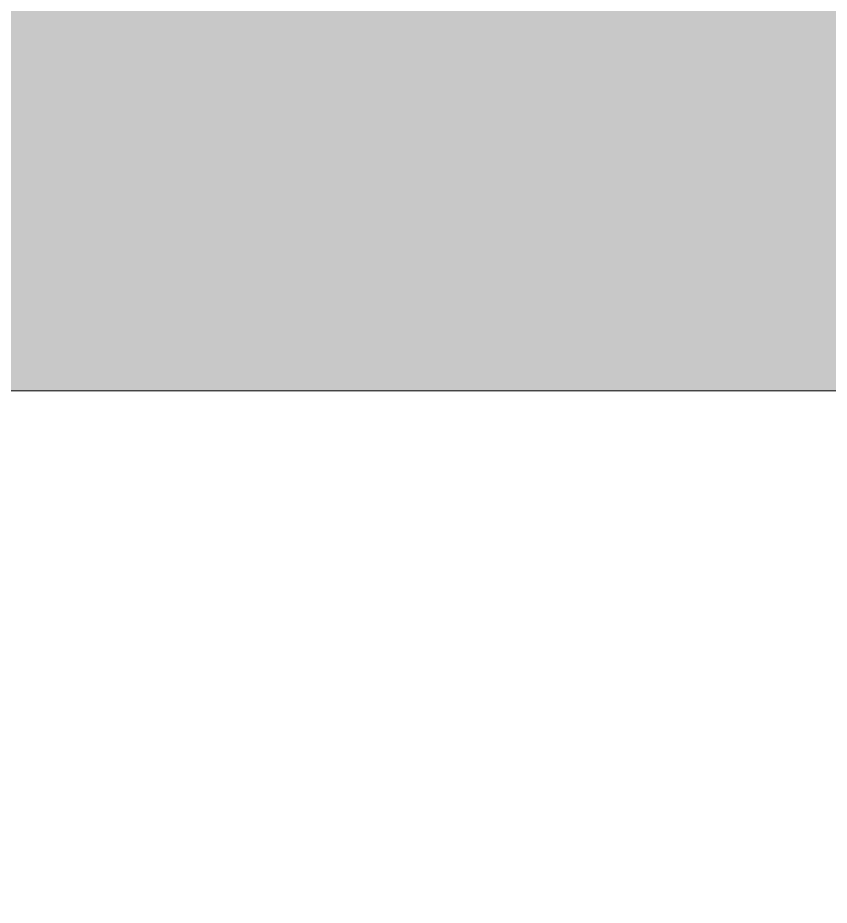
# Model space of a CAD drawing. Header units: millimetres. Extents: x 35840 to 252964, y -8553 to 29000.
# Drawn here: x 164345.1629 to 164345.2356, y 12124.9538 to 12125.0335 of the extents above; entities that cross this region are included whole.
import ezdxf

# ---------------------------------------------------------------- set-up
doc = ezdxf.new("R2010")
doc.units = ezdxf.units.MM
for name, color, linetype, lineweight, true_color in [('A-DOOR-4', 7, 'Continuous', 5, 0xaaaaaa), ('A-DOOR-FRAM-3', 7, 'Continuous', 5, 0xe2e2e2), ('A-DOOR-FRAM-4', 7, 'Continuous', 5, 0xaaaaaa)]:
    doc.layers.add(name, color=color, linetype=linetype, lineweight=lineweight, true_color=true_color)
doc.layers.add('I-WALL-4', color=7, linetype='Continuous', lineweight=5)

# ---------------------------------------------------------------- blocks, each defined once
blk = doc.blocks.new('110_Дверь_СКБ_2Ст - Д-2 1450x2100h_Лестничная клетка EIS60-31891763-1_3_2_птичка')
at = {"layer": 'A-DOOR-FRAM-3'}
blk.add_hatch(color=256, dxfattribs=at).paths.add_polyline_path([(-687.5, -11), (-672.5, -11), (-672.5, 30), (-687.5, 30)])
at = {"layer": 'A-DOOR-FRAM-4'}
blk.add_line((-687.5, 30), (-687.5, -11), dxfattribs=at)

msp = doc.modelspace()

# ---------------------------------------------------------------- hatches: boundary and pattern name
at = {"layer": 'I-WALL-4'}
h = msp.add_hatch(dxfattribs=at)
h.set_pattern_fill('FP_100', color=256, style=0, pattern_type=2)
h.set_pattern_definition([(45, (125954.28, 0), (-285.123, 285.123), []), (45, (126239.4, 0), (-285.123, 285.123), [504.031, -100.806, 16.764, -84.042])])
h.paths.add_polyline_path([(164345.275174, 11200.000005), (164345.275174, 12125.000005), (164224.275174, 12125.000005), (164224.275174, 11200.000005)])
h.paths.add_polyline_path([(164345.275174, 13525.000005), (164345.275174, 15199.999995), (164224.275174, 15199.999995), (164224.275174, 13525.000005), (164304.275174, 13525.000005)])

# ---------------------------------------------------------------- block references
at = {"layer": 'A-DOOR-4', "rotation": 89.99999999999991}
msp.add_blockref('110_Дверь_СКБ_2Ст - Д-2 1450x2100h_Лестничная клетка EIS60-31891763-1_3_2_птичка', (164334.275174, 12812.500005), dxfattribs=at)

doc.saveas('drawing.dxf')
